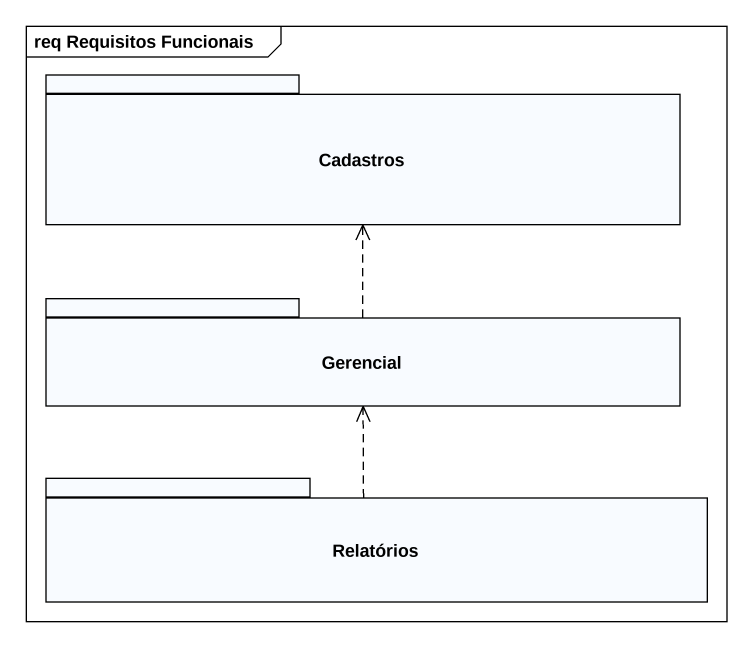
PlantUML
@startuml
mainframe req Requisitos Funcionais
package Cadastros {
}
package Gerencial {
}
package Relatórios {
}
Gerencial .up.> Cadastros
Relatórios .up.> Gerencial
@enduml
